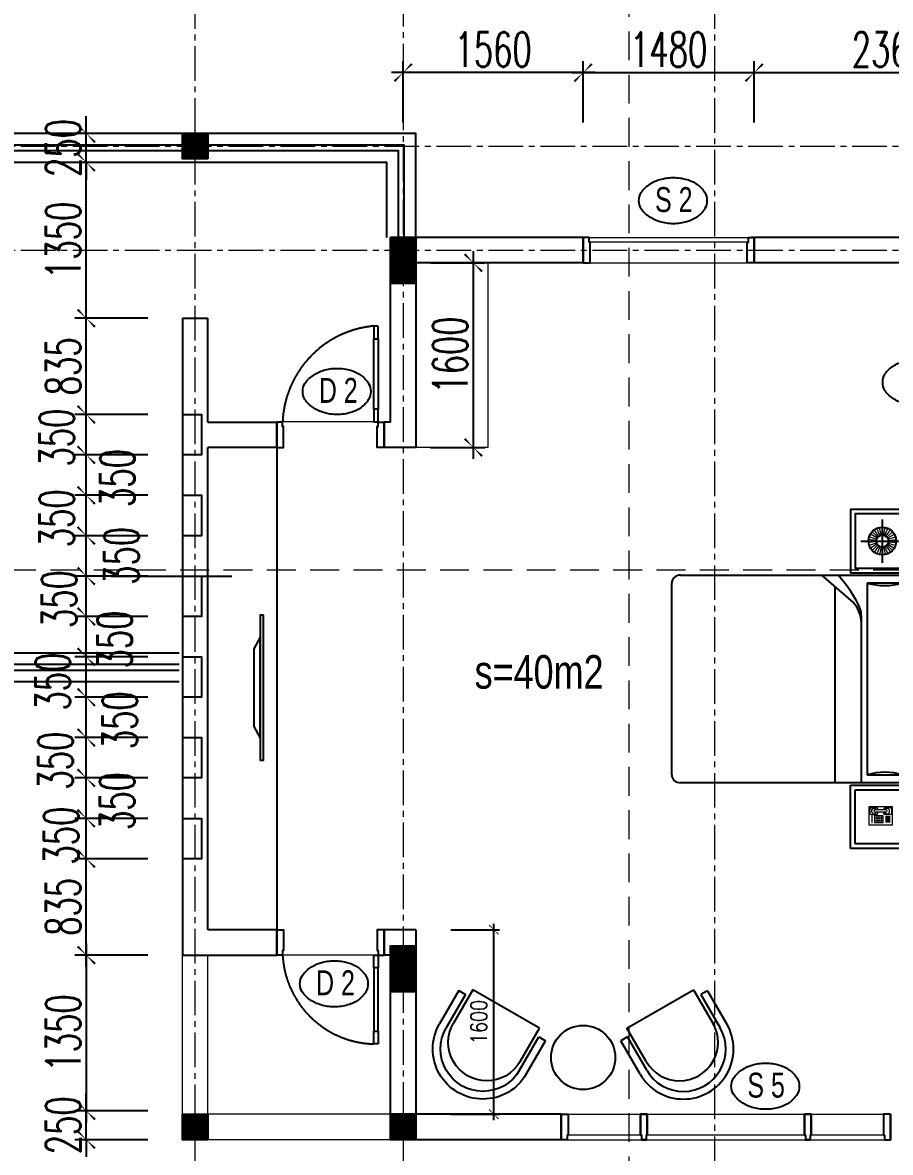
# Model space of a CAD drawing. Header units: millimetres. Extents: x -34806 to 662668, y 63228 to 99452.
# Drawn here: x 91650 to 99165, y 80372 to 90164 of the extents above; entities that cross this region are included whole.
import ezdxf
from ezdxf.enums import TextEntityAlignment as Align

# ---------------------------------------------------------------- set-up
doc = ezdxf.new("R2010")
doc.units = ezdxf.units.MM
doc.header["$LTSCALE"] = 200
doc.header["$MEASUREMENT"] = 0
doc.header["$PDMODE"] = 3
doc.header["$PDSIZE"] = 50
for name, pattern in [('CENTER2', [1.125, 0.75, -0.125, 0.125, -0.125]), ('CONTINOUS', [0]), ('CONTINU', [0]), ('DASHED2', [0.375, 0.25, -0.125])]:
    doc.linetypes.add(name, pattern=pattern)
doc.layers.get('0').update_dxf_attribs({"color": 95, "linetype": 'CONTINUOUS'})
doc.layers.get('DEFPOINTS').update_dxf_attribs({"linetype": 'CONTINUOUS'})
for name, color, linetype in [('COT', 2, 'CONTINUOUS'), ('Cua', 143, 'CONTINUOUS'), ('DIM', 1, 'CONTINUOUS'), ('NOITHAT', 32, 'CONTINUOUS'), ('TEXT', 7, 'CONTINUOUS'), ('TPTA-Text', 253, 'CONTINUOUS'), ('TPTA-Virtural', 253, 'CONTINUOUS'), ('TUONG', 2, 'CONTINUOUS')]:
    doc.layers.add(name, color=color, linetype=linetype)
doc.layers.add('thay', color=7, linetype='CONTINUOUS', lineweight=18)
doc.layers.add('tim', color=254, linetype='CENTER2', lineweight=9)
doc.styles.add('NHO', font='VNCC-RMS.SHX', dxfattribs={"width": 0.8})
doc.styles.add('RomanS', font='romans.shx', dxfattribs={"width": 0.8})
doc.styles.add('Scale', font='vnsimli.shx', dxfattribs={"width": 0.65, "bigfont": 'bigfont.shx'})
doc.styles.add('VNCC-SIM', font='VHAVAN.ttf', dxfattribs={"width": 0.85})
doc.dimstyles.new('D1', dxfattribs={"dimtxt": 140, "dimasz": 80, "dimexe": 50, "dimexo": 0, "dimgap": 60, "dimtad": 1, "dimdec": 0, "dimzin": 0, "dimdsep": 46, "dimtxsty": 'RomanS', "dimblk1": 'ARCHTICK', "dimblk2": 'ARCHTICK', "dimsah": 1, "dimcen": 100, "dimdle": 50, "dimclrt": 7, "dimadec": 0, "dimazin": 0, "dimtfac": 0.005, "dimtdec": 0, "dimtix": 1, "dimtofl": 0, "dimtmove": 2, "dimatfit": 3, "dimldrblk": 'ARCHTICK', "dimfxl": 1, "dimtvp": 0.8, "dimtolj": 1, "dimtzin": 0, "dimarcsym": 0})
doc.dimstyles.new('Scale', dxfattribs={"dimscale": 10, "dimtxt": 2, "dimasz": 0.8, "dimexe": 1, "dimexo": 0, "dimgap": 0.5, "dimtad": 1, "dimdec": 0, "dimzin": 0, "dimdsep": 46, "dimtxsty": 'Scale', "dimblk": 'ARCHTICK', "dimcen": 1, "dimdle": 1, "dimclrd": 8, "dimclre": 251, "dimclrt": 3, "dimadec": 0, "dimazin": 0, "dimtfac": 1, "dimtdec": 0, "dimtix": 1, "dimtmove": 2, "dimatfit": 3, "dimfxl": 1, "dimtolj": 1, "dimtzin": 0, "dimarcsym": 0})

# ---------------------------------------------------------------- blocks, each defined once
blk = doc.blocks.new('A$C116500EA')
at = {"layer": 'NOITHAT'}
for p, q in [((570, 2099.7), (2370, 2099.7)), ((570, 2049), (570, 2099.7)), ((2370, 2049), (2370, 2099.7)), ((2390, 2099.7), (2940, 2099.7)), ((2390, 1549.7), (2390, 2099.7)), ((2430, 2059.7), (2900, 2059.7)), ((2430, 1589.7), (2430, 2059.7)), ((2900, 2059.7), (2900, 1589.7)), ((2940, 2099.7), (2940, 1549.7)), ((275, 1637.2), (275, 2012.2)), ((570, 2049), (2370, 2049)), ((570, 76), (570, 1973)), ((2301.6, 1998.3), (638.4, 1998.3)), ((638.4, 1998.3), (638.4, 1693.7)), ((2301.6, 1693.7), (2301.6, 1998.3)), ((2370, 1973), (2370, 76)), ((462.5, 1824.7), (87.5, 1824.7)), ((638.4, 1693.7), (2301.6, 1693.7)), ((570, 1298.9), (807.9, 1571.5)), ((2370, 1643), (929.9, 1643)), ((2900, 1589.7), (2430, 1589.7)), ((2940, 1549.7), (2390, 1549.7)), ((2370, 1415.7), (671.9, 1415.7)), ((2301.6, 0), (638.4, 0))]:
    blk.add_line(p, q, dxfattribs=at)
at = {"layer": 'NOITHAT', "lineweight": 5}
for p, q in [((224.8, 1847), (165.4, 1873.5)), ((230.5, 1857), (177.9, 1895.2)), ((238.2, 1865.5), (194.7, 1913.8)), ((247.5, 1872.3), (215, 1928.6)), ((258, 1877), (237.9, 1938.8)), ((269.3, 1879.4), (262.5, 1944)), ((280.7, 1879.4), (287.5, 1944)), ((292, 1877), (312.1, 1938.8)), ((302.5, 1872.3), (335, 1928.6)), ((311.8, 1865.5), (355.3, 1913.8)), ((319.5, 1857), (372.1, 1895.2)), ((325.2, 1847), (384.6, 1873.5)), ((2575.3, 1910.5), (2736.5, 1910.5)), ((2575.3, 1709.1), (2575.3, 1910.5)), ((2585.9, 1895.7), (2585.9, 1846.8)), ((2595.1, 1904.9), (2634.6, 1904.9)), ((2643.8, 1895.7), (2643.8, 1846.8)), ((2654.9, 1886.2), (2714.3, 1886.2)), ((2654.9, 1878.1), (2714.3, 1878.1)), ((2654.9, 1870.1), (2714.3, 1870.1)), ((2654.9, 1862), (2714.3, 1862)), ((2736.5, 1910.5), (2736.5, 1709.1)), ((220, 1824.7), (155, 1824.7)), ((221.2, 1836.1), (157.6, 1849.6)), ((221.2, 1813.2), (157.6, 1799.7)), ((224.8, 1802.3), (165.4, 1775.9)), ((230.5, 1792.3), (177.9, 1754.1)), ((238.2, 1783.8), (194.7, 1735.5)), ((247.5, 1777), (215, 1720.7)), ((258, 1772.4), (237.9, 1710.5)), ((269.3, 1770), (262.5, 1705.3)), ((280.7, 1770), (287.5, 1705.3)), ((292, 1772.4), (312.1, 1710.5)), ((302.5, 1777), (335, 1720.7)), ((311.8, 1783.8), (355.3, 1735.5)), ((319.5, 1792.3), (372.1, 1754.1)), ((325.2, 1802.3), (384.6, 1775.9)), ((328.8, 1836.1), (392.4, 1849.6)), ((328.8, 1813.2), (392.4, 1799.7)), ((330, 1824.7), (395, 1824.7)), ((2585.9, 1726.2), (2585.9, 1775.1)), ((2595.1, 1837.7), (2605.1, 1837.7)), ((2595.1, 1784.2), (2605.1, 1784.2)), ((2605.1, 1855.5), (2605.1, 1760.6)), ((2625.6, 1855.5), (2625.6, 1760.6)), ((2634.6, 1837.7), (2625.6, 1837.7)), ((2634.6, 1784.2), (2625.6, 1784.2)), ((2643.8, 1726.2), (2643.8, 1775.1)), ((2654.9, 1854), (2714.3, 1854)), ((2655.6, 1831.7), (2655.6, 1757.5)), ((2713.9, 1831.7), (2655.6, 1831.7)), ((2655.6, 1813.1), (2713.9, 1813.1)), ((2655.6, 1794.6), (2713.9, 1794.6)), ((2655.6, 1776.1), (2713.9, 1776.1)), ((2674.1, 1757.5), (2674.1, 1831.7)), ((2695.3, 1757.5), (2695.3, 1831.7)), ((2713.9, 1757.5), (2713.9, 1831.7)), ((2736.5, 1709.1), (2575.3, 1709.1)), ((2595.1, 1717), (2634.6, 1717)), ((2655.6, 1757.5), (2713.9, 1757.5)), ((2672.5, 1737.6), (2655.6, 1737.6)), ((2655.6, 1737.6), (2655.6, 1732.4)), ((2655.6, 1732.4), (2672.5, 1732.4)), ((2672.5, 1732.4), (2672.5, 1737.6)), ((2693.2, 1737.6), (2676.3, 1737.6)), ((2676.3, 1737.6), (2676.3, 1732.4)), ((2676.3, 1732.4), (2693.2, 1732.4)), ((2693.2, 1732.4), (2693.2, 1737.6)), ((2713.9, 1737.6), (2696.9, 1737.6)), ((2696.9, 1737.6), (2696.9, 1732.4)), ((2696.9, 1732.4), (2713.9, 1732.4)), ((2713.9, 1732.4), (2713.9, 1737.6))]:
    blk.add_line(p, q, dxfattribs=at)
at = {"layer": 'NOITHAT'}
for points in [[(0, 2099.7), (0, 1549.7), (550, 1549.7), (550, 2099.7)], [(40, 2059.7), (40, 1589.7), (510, 1589.7), (510, 2059.7)]]:
    blk.add_lwpolyline(points, close=True, dxfattribs=at)
blk.add_circle((275, 1824.7), 120, dxfattribs=at)
at = {"layer": 'NOITHAT', "lineweight": 5}
for radius in [55, 50]:
    blk.add_circle((275, 1824.7), radius, dxfattribs=at)
for centre, radius, start, end in [((2595.1, 1895.7), 9.15, 90, 180), ((2615.4, 1864.3), 22.9, 296.56892, 243.43108), ((2615.4, 1855.5), 10.2, 0, 180), ((2634.6, 1895.7), 9.15, 0, 90), ((2595.1, 1846.8), 9.15, 180, 270), ((2595.1, 1775.1), 9.15, 90, 180), ((2615.4, 1753.3), 22.9, 116.56892, 63.43108), ((2634.6, 1846.8), 9.15, 270, 0), ((2634.6, 1775.1), 9.15, 0, 90), ((2595.1, 1726.2), 9.15, 180, 270), ((2615.4, 1760.6), 10.2, 180, 0), ((2634.6, 1726.2), 9.15, 270, 0)]:
    blk.add_arc(centre, radius, start, end, dxfattribs=at)
at = {"layer": 'NOITHAT'}
for centre, major_axis, start_param, end_param in [((638.4, 1973), (0, 76), 0, 1.570796), ((237.6, 1846), (0, 470.7), 4.382801, 5.041977), ((2702.4, 1846), (0, 470.7), 1.241209, 1.900384), ((2301.6, 1973), (0, 76), -1.570796, 0), ((1240.1, 547.2), (0, 1164), 0.364577, 0.693974), ((984.1, 1339), (0, 304), 0, 0.699981), ((929.9, 1339), (0, 304), 0, 0.233748), ((638.4, 76), (0, 76), 1.570796, 3.141593), ((2301.6, 76), (0, 76), 3.141593, 4.712389)]:
    blk.add_ellipse(centre, major_axis=major_axis, ratio=0.9, start_param=start_param, end_param=end_param, dxfattribs=at)
blk = doc.blocks.new('A$C3DE73FAE')
at = {"layer": 'NOITHAT'}
for p, q in [((224.8, 940.2), (57.9, 651.2)), ((282.6, 906.8), (115.7, 617.8)), ((344.9, 948), (178, 658.9)), ((224.8, 940.2), (282.6, 906.8)), ((923, 614.2), (344.9, 948)), ((1680.4, 613.8), (2258.5, 947.6)), ((2258.5, 947.6), (2425.4, 658.6)), ((2378.6, 939.8), (2320.8, 906.5)), ((2320.8, 906.5), (2487.6, 617.4)), ((2378.6, 939.8), (2545.5, 650.8)), ((756.1, 325.2), (923, 614.2)), ((1847.3, 324.8), (1680.4, 613.8)), ((751.6, 250.7), (918.5, 539.7)), ((809.4, 217.3), (976.3, 506.3)), ((918.5, 539.7), (976.3, 506.3)), ((1684.9, 539.3), (1627.1, 506)), ((1794, 216.9), (1627.1, 506)), ((1851.8, 250.3), (1684.9, 539.3))]:
    blk.add_line(p, q, dxfattribs=at)
blk.add_circle((1301.7, 360.3), 278.1, dxfattribs=at)
for centre, radius in [((2169.7, 433.9), 433.9), ((2136.3, 491.7), 333.7), ((2169.7, 433.9), 367.1)]:
    blk.add_arc(centre, radius, 210, 30, dxfattribs=at)
at = {"layer": 'NOITHAT', "extrusion": (0, 0, -1)}
for centre, major_axis in [((433.7, 434.2), (306.8, 306.8)), ((433.7, 434.2), (259.6, 259.6)), ((467, 492), (236, 236))]:
    blk.add_ellipse(centre, major_axis=major_axis, ratio=1, start_param=1.308997, end_param=4.45059, dxfattribs=at)
blk = doc.blocks.new('_ArchTick')
at = {"layer": 'DIM', "color": 150}
blk.add_lwpolyline([(0.5, 0.5, 0.133, 0, 0), (0, 0, 0, 0.133, 0), (-0.5, -0.5, 0.133, 0.133, 0)], format="xyseb", dxfattribs=at)
blk = doc.blocks.new('*D1224')
at = {"layer": 'DEFPOINTS', "color": 0}
for p in [(94945, 89730.4), (94945, 89297.6), (96504.8, 89297.6)]:
    blk.add_point(p, dxfattribs=at)
at = {"layer": 'TPTA-Text', "color": 251, "lineweight": -2}
for p, q in [((94945, 89297.6), (94945, 89830.4)), ((96504.8, 89297.6), (96504.8, 89830.4))]:
    blk.add_line(p, q, dxfattribs=at)
at = {"layer": 'TPTA-Text', "color": 8, "lineweight": -2}
blk.add_line((96604.8, 89730.4), (94845, 89730.4), dxfattribs=at)
at = {"layer": 'TPTA-Text', "color": 8, "lineweight": -2, "xscale": 150, "yscale": 150, "zscale": 150, "rotation": 180}
blk.add_blockref('_ArchTick', (94945, 89730.4), dxfattribs=at)
at = {"layer": 'TPTA-Text', "color": 8, "lineweight": -2, "xscale": 150, "yscale": 150, "zscale": 150}
blk.add_blockref('_ArchTick', (96504.8, 89730.4), dxfattribs=at)
at = {"layer": 'TPTA-Text', "color": 3, "insert": (95724.9, 89930.4), "char_height": 300, "attachment_point": 5, "style": 'Scale'}
blk.add_mtext('\\A1;1560', dxfattribs=at)
blk = doc.blocks.new('*D1225')
at = {"layer": 'DEFPOINTS', "color": 0}
for p in [(100345, 89730.4), (97985.2, 89297.6), (100345, 89297.6)]:
    blk.add_point(p, dxfattribs=at)
at = {"layer": 'TPTA-Text', "color": 251, "lineweight": -2}
for p, q in [((97985.2, 89297.6), (97985.2, 89830.4)), ((100345, 89297.6), (100345, 89830.4))]:
    blk.add_line(p, q, dxfattribs=at)
at = {"layer": 'TPTA-Text', "color": 8, "lineweight": -2}
blk.add_line((97885.2, 89730.4), (100445, 89730.4), dxfattribs=at)
at = {"layer": 'TPTA-Text', "color": 8, "lineweight": -2, "xscale": 150, "yscale": 150, "zscale": 150, "rotation": 180}
blk.add_blockref('_ArchTick', (97985.2, 89730.4), dxfattribs=at)
at = {"layer": 'TPTA-Text', "color": 8, "lineweight": -2, "xscale": 150, "yscale": 150, "zscale": 150}
blk.add_blockref('_ArchTick', (100345, 89730.4), dxfattribs=at)
at = {"layer": 'TPTA-Text', "color": 3, "insert": (99165.1, 89930.4), "char_height": 300, "attachment_point": 5, "style": 'Scale'}
blk.add_mtext('\\A1;2360', dxfattribs=at)
blk = doc.blocks.new('*D774')
at = {"layer": 'DEFPOINTS', "color": 0}
for p in [(92200.9, 80732), (92732.8, 80732), (92732.8, 80482)]:
    blk.add_point(p, dxfattribs=at)
at = {"layer": 'TPTA-Text', "color": 8, "lineweight": -2}
for p, q in [((92200.9, 80732), (92200.9, 80882)), ((92200.9, 80482), (92200.9, 80732)), ((92200.9, 80482), (92200.9, 80332))]:
    blk.add_line(p, q, dxfattribs=at)
at = {"layer": 'TPTA-Text', "color": 251, "lineweight": -2}
for p, q in [((92732.8, 80732), (92100.9, 80732)), ((92732.8, 80482), (92100.9, 80482))]:
    blk.add_line(p, q, dxfattribs=at)
at = {"layer": 'TPTA-Text', "color": 8, "lineweight": -2, "xscale": 150, "yscale": 150, "zscale": 150}
for p, rotation in [((92200.9, 80732), 270), ((92200.9, 80482), 90)]:
    blk.add_blockref('_ArchTick', p, dxfattribs=dict(at, rotation=rotation))
at = {"layer": 'TPTA-Text', "color": 3, "insert": (92000.9, 80607), "char_height": 300, "attachment_point": 5, "rotation": 90, "style": 'Scale'}
blk.add_mtext('\\A1;250', dxfattribs=at)
blk = doc.blocks.new('*D775')
at = {"layer": 'DEFPOINTS', "color": 0}
for p in [(92200.9, 82917), (92732.8, 82917), (92732.8, 82082)]:
    blk.add_point(p, dxfattribs=at)
at = {"layer": 'TPTA-Text', "color": 8, "lineweight": -2}
blk.add_line((92200.9, 81982), (92200.9, 83017), dxfattribs=at)
at = {"layer": 'TPTA-Text', "color": 251, "lineweight": -2}
for p, q in [((92732.8, 82917), (92100.9, 82917)), ((92732.8, 82082), (92100.9, 82082))]:
    blk.add_line(p, q, dxfattribs=at)
at = {"layer": 'TPTA-Text', "color": 8, "lineweight": -2, "xscale": 150, "yscale": 150, "zscale": 150}
for p, rotation in [((92200.9, 82917), 90), ((92200.9, 82082), 270)]:
    blk.add_blockref('_ArchTick', p, dxfattribs=dict(at, rotation=rotation))
at = {"layer": 'TPTA-Text', "color": 3, "insert": (92000.9, 82499.5), "char_height": 300, "attachment_point": 5, "rotation": 90, "style": 'Scale'}
blk.add_mtext('\\A1;835', dxfattribs=at)
blk = doc.blocks.new('*D776')
at = {"layer": 'DEFPOINTS', "color": 0}
for p in [(92200.9, 83267), (92732.8, 83267), (92732.8, 82917)]:
    blk.add_point(p, dxfattribs=at)
at = {"layer": 'TPTA-Text', "color": 8, "lineweight": -2}
blk.add_line((92200.9, 82817), (92200.9, 83367), dxfattribs=at)
at = {"layer": 'TPTA-Text', "color": 251, "lineweight": -2}
for p, q in [((92732.8, 83267), (92100.9, 83267)), ((92732.8, 82917), (92100.9, 82917))]:
    blk.add_line(p, q, dxfattribs=at)
at = {"layer": 'TPTA-Text', "color": 8, "lineweight": -2, "xscale": 150, "yscale": 150, "zscale": 150}
for p, rotation in [((92200.9, 83267), 90), ((92200.9, 82917), 270)]:
    blk.add_blockref('_ArchTick', p, dxfattribs=dict(at, rotation=rotation))
at = {"layer": 'TPTA-Text', "color": 3, "insert": (91983.8, 83117), "char_height": 300, "attachment_point": 5, "rotation": 90, "style": 'Scale'}
blk.add_mtext('\\A1;350', dxfattribs=at)
blk = doc.blocks.new('*D777')
at = {"layer": 'DEFPOINTS', "color": 0}
for p in [(92200.9, 83617), (92732.8, 83617), (92732.8, 83267)]:
    blk.add_point(p, dxfattribs=at)
at = {"layer": 'TPTA-Text', "color": 8, "lineweight": -2}
blk.add_line((92200.9, 83167), (92200.9, 83717), dxfattribs=at)
at = {"layer": 'TPTA-Text', "color": 251, "lineweight": -2}
for p, q in [((92732.8, 83617), (92100.9, 83617)), ((92732.8, 83267), (92100.9, 83267))]:
    blk.add_line(p, q, dxfattribs=at)
at = {"layer": 'TPTA-Text', "color": 8, "lineweight": -2, "xscale": 150, "yscale": 150, "zscale": 150}
for p, rotation in [((92200.9, 83617), 90), ((92200.9, 83267), 270)]:
    blk.add_blockref('_ArchTick', p, dxfattribs=dict(at, rotation=rotation))
at = {"layer": 'TPTA-Text', "color": 3, "insert": (92469.5, 83417), "char_height": 300, "attachment_point": 5, "rotation": 90, "style": 'Scale'}
blk.add_mtext('\\A1;350', dxfattribs=at)
blk = doc.blocks.new('*D778')
at = {"layer": 'DEFPOINTS', "color": 0}
for p in [(92200.9, 83967), (92732.8, 83967), (92732.8, 83617)]:
    blk.add_point(p, dxfattribs=at)
at = {"layer": 'TPTA-Text', "color": 8, "lineweight": -2}
blk.add_line((92200.9, 83517), (92200.9, 84067), dxfattribs=at)
at = {"layer": 'TPTA-Text', "color": 251, "lineweight": -2}
for p, q in [((92732.8, 83967), (92100.9, 83967)), ((92732.8, 83617), (92100.9, 83617))]:
    blk.add_line(p, q, dxfattribs=at)
at = {"layer": 'TPTA-Text', "color": 8, "lineweight": -2, "xscale": 150, "yscale": 150, "zscale": 150}
for p, rotation in [((92200.9, 83967), 90), ((92200.9, 83617), 270)]:
    blk.add_blockref('_ArchTick', p, dxfattribs=dict(at, rotation=rotation))
at = {"layer": 'TPTA-Text', "color": 3, "insert": (91935.2, 83767), "char_height": 300, "attachment_point": 5, "rotation": 90, "style": 'Scale'}
blk.add_mtext('\\A1;350', dxfattribs=at)
blk = doc.blocks.new('*D779')
at = {"layer": 'DEFPOINTS', "color": 0}
for p in [(92200.9, 84317), (92732.8, 84317), (92732.8, 83967)]:
    blk.add_point(p, dxfattribs=at)
at = {"layer": 'TPTA-Text', "color": 8, "lineweight": -2}
blk.add_line((92200.9, 83867), (92200.9, 84417), dxfattribs=at)
at = {"layer": 'TPTA-Text', "color": 251, "lineweight": -2}
for p, q in [((92732.8, 84317), (92100.9, 84317)), ((92732.8, 83967), (92100.9, 83967))]:
    blk.add_line(p, q, dxfattribs=at)
at = {"layer": 'TPTA-Text', "color": 8, "lineweight": -2, "xscale": 150, "yscale": 150, "zscale": 150}
for p, rotation in [((92200.9, 84317), 90), ((92200.9, 83967), 270)]:
    blk.add_blockref('_ArchTick', p, dxfattribs=dict(at, rotation=rotation))
at = {"layer": 'TPTA-Text', "color": 3, "insert": (92490.5, 84117), "char_height": 300, "attachment_point": 5, "rotation": 90, "style": 'Scale'}
blk.add_mtext('\\A1;350', dxfattribs=at)
blk = doc.blocks.new('*D780')
at = {"layer": 'DEFPOINTS', "color": 0}
for p in [(92200.9, 84667), (92732.8, 84667), (92732.8, 84317)]:
    blk.add_point(p, dxfattribs=at)
at = {"layer": 'TPTA-Text', "color": 8, "lineweight": -2}
blk.add_line((92200.9, 84217), (92200.9, 84767), dxfattribs=at)
at = {"layer": 'TPTA-Text', "color": 251, "lineweight": -2}
for p, q in [((92732.8, 84667), (92100.9, 84667)), ((92732.8, 84317), (92100.9, 84317))]:
    blk.add_line(p, q, dxfattribs=at)
at = {"layer": 'TPTA-Text', "color": 8, "lineweight": -2, "xscale": 150, "yscale": 150, "zscale": 150}
for p, rotation in [((92200.9, 84667), 90), ((92200.9, 84317), 270)]:
    blk.add_blockref('_ArchTick', p, dxfattribs=dict(at, rotation=rotation))
at = {"layer": 'TPTA-Text', "color": 3, "insert": (91910.9, 84452), "char_height": 300, "attachment_point": 5, "rotation": 90, "style": 'Scale'}
blk.add_mtext('\\A1;350', dxfattribs=at)
blk = doc.blocks.new('*D781')
at = {"layer": 'DEFPOINTS', "color": 0}
for p in [(92200.9, 85017), (92732.8, 85017), (92732.8, 84667)]:
    blk.add_point(p, dxfattribs=at)
at = {"layer": 'TPTA-Text', "color": 8, "lineweight": -2}
blk.add_line((92200.9, 84567), (92200.9, 85117), dxfattribs=at)
at = {"layer": 'TPTA-Text', "color": 251, "lineweight": -2}
for p, q in [((92732.8, 85017), (92100.9, 85017)), ((92732.8, 84667), (92100.9, 84667))]:
    blk.add_line(p, q, dxfattribs=at)
at = {"layer": 'TPTA-Text', "color": 8, "lineweight": -2, "xscale": 150, "yscale": 150, "zscale": 150}
for p, rotation in [((92200.9, 85017), 90), ((92200.9, 84667), 270)]:
    blk.add_blockref('_ArchTick', p, dxfattribs=dict(at, rotation=rotation))
at = {"layer": 'TPTA-Text', "color": 3, "insert": (92446.9, 84817), "char_height": 300, "attachment_point": 5, "rotation": 90, "style": 'Scale'}
blk.add_mtext('\\A1;350', dxfattribs=at)
blk = doc.blocks.new('*D782')
at = {"layer": 'DEFPOINTS', "color": 0}
for p in [(92200.9, 85367), (92732.8, 85367), (92732.8, 85017)]:
    blk.add_point(p, dxfattribs=at)
at = {"layer": 'TPTA-Text', "color": 8, "lineweight": -2}
blk.add_line((92200.9, 84917), (92200.9, 85467), dxfattribs=at)
at = {"layer": 'TPTA-Text', "color": 251, "lineweight": -2}
for p, q in [((92732.8, 85367), (92100.9, 85367)), ((92732.8, 85017), (92100.9, 85017))]:
    blk.add_line(p, q, dxfattribs=at)
at = {"layer": 'TPTA-Text', "color": 8, "lineweight": -2, "xscale": 150, "yscale": 150, "zscale": 150}
for p, rotation in [((92200.9, 85367), 90), ((92200.9, 85017), 270)]:
    blk.add_blockref('_ArchTick', p, dxfattribs=dict(at, rotation=rotation))
at = {"layer": 'TPTA-Text', "color": 3, "insert": (91965.4, 85167), "char_height": 300, "attachment_point": 5, "rotation": 90, "style": 'Scale'}
blk.add_mtext('\\A1;350', dxfattribs=at)
blk = doc.blocks.new('*D783')
at = {"layer": 'DEFPOINTS', "color": 0}
for p in [(92200.9, 85717), (92732.8, 85717), (92732.8, 85367)]:
    blk.add_point(p, dxfattribs=at)
at = {"layer": 'TPTA-Text', "color": 8, "lineweight": -2}
blk.add_line((92200.9, 85267), (92200.9, 85817), dxfattribs=at)
at = {"layer": 'TPTA-Text', "color": 251, "lineweight": -2}
for p, q in [((92732.8, 85717), (92100.9, 85717)), ((92732.8, 85367), (92100.9, 85367))]:
    blk.add_line(p, q, dxfattribs=at)
at = {"layer": 'TPTA-Text', "color": 8, "lineweight": -2, "xscale": 150, "yscale": 150, "zscale": 150}
for p, rotation in [((92200.9, 85717), 90), ((92200.9, 85367), 270)]:
    blk.add_blockref('_ArchTick', p, dxfattribs=dict(at, rotation=rotation))
at = {"layer": 'TPTA-Text', "color": 3, "insert": (92506.8, 85542), "char_height": 300, "attachment_point": 5, "rotation": 90, "style": 'Scale'}
blk.add_mtext('\\A1;350', dxfattribs=at)
blk = doc.blocks.new('*D784')
at = {"layer": 'DEFPOINTS', "color": 0}
for p in [(92200.9, 86067), (92732.8, 86067), (92732.8, 85717)]:
    blk.add_point(p, dxfattribs=at)
at = {"layer": 'TPTA-Text', "color": 8, "lineweight": -2}
blk.add_line((92200.9, 85617), (92200.9, 86167), dxfattribs=at)
at = {"layer": 'TPTA-Text', "color": 251, "lineweight": -2}
for p, q in [((92732.8, 86067), (92100.9, 86067)), ((92732.8, 85717), (92100.9, 85717))]:
    blk.add_line(p, q, dxfattribs=at)
at = {"layer": 'TPTA-Text', "color": 8, "lineweight": -2, "xscale": 150, "yscale": 150, "zscale": 150}
for p, rotation in [((92200.9, 86067), 90), ((92200.9, 85717), 270)]:
    blk.add_blockref('_ArchTick', p, dxfattribs=dict(at, rotation=rotation))
at = {"layer": 'TPTA-Text', "color": 3, "insert": (91945.1, 85867), "char_height": 300, "attachment_point": 5, "rotation": 90, "style": 'Scale'}
blk.add_mtext('\\A1;350', dxfattribs=at)
blk = doc.blocks.new('*D785')
at = {"layer": 'DEFPOINTS', "color": 0}
for p in [(92200.9, 86417), (92732.8, 86417), (92732.8, 86067)]:
    blk.add_point(p, dxfattribs=at)
at = {"layer": 'TPTA-Text', "color": 8, "lineweight": -2}
blk.add_line((92200.9, 85967), (92200.9, 86517), dxfattribs=at)
at = {"layer": 'TPTA-Text', "color": 251, "lineweight": -2}
for p, q in [((92732.8, 86417), (92100.9, 86417)), ((92732.8, 86067), (92100.9, 86067))]:
    blk.add_line(p, q, dxfattribs=at)
at = {"layer": 'TPTA-Text', "color": 8, "lineweight": -2, "xscale": 150, "yscale": 150, "zscale": 150}
for p, rotation in [((92200.9, 86417), 90), ((92200.9, 86067), 270)]:
    blk.add_blockref('_ArchTick', p, dxfattribs=dict(at, rotation=rotation))
at = {"layer": 'TPTA-Text', "color": 3, "insert": (92470.1, 86217), "char_height": 300, "attachment_point": 5, "rotation": 90, "style": 'Scale'}
blk.add_mtext('\\A1;350', dxfattribs=at)
blk = doc.blocks.new('*D786')
at = {"layer": 'DEFPOINTS', "color": 0}
for p in [(92200.9, 86767), (92732.8, 86767), (92732.8, 86417)]:
    blk.add_point(p, dxfattribs=at)
at = {"layer": 'TPTA-Text', "color": 8, "lineweight": -2}
blk.add_line((92200.9, 86317), (92200.9, 86867), dxfattribs=at)
at = {"layer": 'TPTA-Text', "color": 251, "lineweight": -2}
for p, q in [((92732.8, 86767), (92100.9, 86767)), ((92732.8, 86417), (92100.9, 86417))]:
    blk.add_line(p, q, dxfattribs=at)
at = {"layer": 'TPTA-Text', "color": 8, "lineweight": -2, "xscale": 150, "yscale": 150, "zscale": 150}
for p, rotation in [((92200.9, 86767), 90), ((92200.9, 86417), 270)]:
    blk.add_blockref('_ArchTick', p, dxfattribs=dict(at, rotation=rotation))
at = {"layer": 'TPTA-Text', "color": 3, "insert": (91945.5, 86567), "char_height": 300, "attachment_point": 5, "rotation": 90, "style": 'Scale'}
blk.add_mtext('\\A1;350', dxfattribs=at)
blk = doc.blocks.new('*D787')
at = {"layer": 'DEFPOINTS', "color": 0}
for p in [(92200.9, 87602), (92732.8, 87602), (92732.8, 86767)]:
    blk.add_point(p, dxfattribs=at)
at = {"layer": 'TPTA-Text', "color": 8, "lineweight": -2}
blk.add_line((92200.9, 86667), (92200.9, 87702), dxfattribs=at)
at = {"layer": 'TPTA-Text', "color": 251, "lineweight": -2}
for p, q in [((92732.8, 87602), (92100.9, 87602)), ((92732.8, 86767), (92100.9, 86767))]:
    blk.add_line(p, q, dxfattribs=at)
at = {"layer": 'TPTA-Text', "color": 8, "lineweight": -2, "xscale": 150, "yscale": 150, "zscale": 150}
for p, rotation in [((92200.9, 87602), 90), ((92200.9, 86767), 270)]:
    blk.add_blockref('_ArchTick', p, dxfattribs=dict(at, rotation=rotation))
at = {"layer": 'TPTA-Text', "color": 3, "insert": (92000.9, 87184.5), "char_height": 300, "attachment_point": 5, "rotation": 90, "style": 'Scale'}
blk.add_mtext('\\A1;835', dxfattribs=at)
blk = doc.blocks.new('*D788')
at = {"layer": 'DEFPOINTS', "color": 0}
for p in [(92200.9, 88952), (92732.8, 88952), (92732.8, 87602)]:
    blk.add_point(p, dxfattribs=at)
at = {"layer": 'TPTA-Text', "color": 8, "lineweight": -2}
blk.add_line((92200.9, 87502), (92200.9, 89052), dxfattribs=at)
at = {"layer": 'TPTA-Text', "color": 251, "lineweight": -2}
for p, q in [((92732.8, 88952), (92100.9, 88952)), ((92732.8, 87602), (92100.9, 87602))]:
    blk.add_line(p, q, dxfattribs=at)
at = {"layer": 'TPTA-Text', "color": 8, "lineweight": -2, "xscale": 150, "yscale": 150, "zscale": 150}
for p, rotation in [((92200.9, 88952), 90), ((92200.9, 87602), 270)]:
    blk.add_blockref('_ArchTick', p, dxfattribs=dict(at, rotation=rotation))
at = {"layer": 'TPTA-Text', "color": 3, "insert": (92000.9, 88277), "char_height": 300, "attachment_point": 5, "rotation": 90, "style": 'Scale'}
blk.add_mtext('\\A1;1350', dxfattribs=at)
blk = doc.blocks.new('*D789')
at = {"layer": 'DEFPOINTS', "color": 0}
for p in [(92200.9, 89202), (92732.8, 89202), (92732.8, 88952)]:
    blk.add_point(p, dxfattribs=at)
at = {"layer": 'TPTA-Text', "color": 8, "lineweight": -2}
for p, q in [((92200.9, 89202), (92200.9, 89352)), ((92200.9, 88952), (92200.9, 89202)), ((92200.9, 88952), (92200.9, 88802))]:
    blk.add_line(p, q, dxfattribs=at)
at = {"layer": 'TPTA-Text', "color": 251, "lineweight": -2}
for p, q in [((92732.8, 89202), (92100.9, 89202)), ((92732.8, 88952), (92100.9, 88952))]:
    blk.add_line(p, q, dxfattribs=at)
at = {"layer": 'TPTA-Text', "color": 8, "lineweight": -2, "xscale": 150, "yscale": 150, "zscale": 150}
for p, rotation in [((92200.9, 89202), 270), ((92200.9, 88952), 90)]:
    blk.add_blockref('_ArchTick', p, dxfattribs=dict(at, rotation=rotation))
at = {"layer": 'TPTA-Text', "color": 3, "insert": (92000.9, 89077), "char_height": 300, "attachment_point": 5, "rotation": 90, "style": 'Scale'}
blk.add_mtext('\\A1;250', dxfattribs=at)
blk = doc.blocks.new('*D790')
at = {"layer": 'DEFPOINTS', "color": 0}
for p in [(92732.8, 82082), (92201.5, 80732), (92732.8, 80732)]:
    blk.add_point(p, dxfattribs=at)
at = {"layer": 'TPTA-Text', "color": 8, "lineweight": -2}
blk.add_line((92201.5, 82182), (92201.5, 80632), dxfattribs=at)
at = {"layer": 'TPTA-Text', "color": 251, "lineweight": -2}
for p, q in [((92732.8, 82082), (92101.5, 82082)), ((92732.8, 80732), (92101.5, 80732))]:
    blk.add_line(p, q, dxfattribs=at)
at = {"layer": 'TPTA-Text', "color": 8, "lineweight": -2, "xscale": 150, "yscale": 150, "zscale": 150}
for p, rotation in [((92201.5, 82082), 90), ((92201.5, 80732), 270)]:
    blk.add_blockref('_ArchTick', p, dxfattribs=dict(at, rotation=rotation))
at = {"layer": 'TPTA-Text', "color": 3, "insert": (92001.5, 81407), "char_height": 300, "attachment_point": 5, "rotation": 90, "style": 'Scale'}
blk.add_mtext('\\A1;1350', dxfattribs=at)
blk = doc.blocks.new('*D791')
at = {"layer": 'DEFPOINTS', "color": 0}
for p in [(95181, 88082), (95181, 86482), (95553.1, 86482)]:
    blk.add_point(p, dxfattribs=at)
at = {"layer": 'TPTA-Text', "color": 8, "lineweight": -2}
blk.add_line((95553.1, 88182), (95553.1, 86382), dxfattribs=at)
at = {"layer": 'TPTA-Text', "color": 251, "lineweight": -2}
for p, q in [((95181, 88082), (95653.1, 88082)), ((95181, 86482), (95653.1, 86482))]:
    blk.add_line(p, q, dxfattribs=at)
at = {"layer": 'TPTA-Text', "color": 8, "lineweight": -2, "xscale": 150, "yscale": 150, "zscale": 150}
for p, rotation in [((95553.1, 88082), 90), ((95553.1, 86482), 270)]:
    blk.add_blockref('_ArchTick', p, dxfattribs=dict(at, rotation=rotation))
at = {"layer": 'TPTA-Text', "color": 3, "insert": (95353.1, 87282), "char_height": 300, "attachment_point": 5, "rotation": 90, "style": 'Scale'}
blk.add_mtext('\\A1;1600', dxfattribs=at)
blk = doc.blocks.new('*D792')
at = {"color": 0, "lineweight": -2}
for p, q in [((95730.5, 80652), (95730.5, 82352)), ((95358.4, 82302), (95780.5, 82302)), ((95358.4, 80702), (95780.5, 80702))]:
    blk.add_line(p, q, dxfattribs=at)
at = {"layer": 'DEFPOINTS', "color": 0}
for p in [(95358.4, 82302), (95730.5, 82302), (95358.4, 80702)]:
    blk.add_point(p, dxfattribs=at)
at = {"color": 0, "lineweight": -2, "xscale": 80, "yscale": 80, "zscale": 80}
for p, rotation in [((95730.5, 82302), 90), ((95730.5, 80702), 270)]:
    blk.add_blockref('_ArchTick', p, dxfattribs=dict(at, rotation=rotation))
at = {"color": 7, "insert": (95600.5, 81502), "char_height": 140, "attachment_point": 5, "rotation": 90, "style": 'RomanS'}
blk.add_mtext('\\A1;1600', dxfattribs=at)
blk = doc.blocks.new('*D808')
at = {"layer": 'DEFPOINTS', "color": 0}
for p in [(97985.2, 89730.4), (96504.8, 89297.6), (97985.2, 89297.6)]:
    blk.add_point(p, dxfattribs=at)
at = {"layer": 'TPTA-Text', "color": 251, "lineweight": -2}
for p, q in [((96504.8, 89297.6), (96504.8, 89830.4)), ((97985.2, 89297.6), (97985.2, 89830.4))]:
    blk.add_line(p, q, dxfattribs=at)
at = {"layer": 'TPTA-Text', "color": 8, "lineweight": -2}
blk.add_line((96404.8, 89730.4), (98085.2, 89730.4), dxfattribs=at)
at = {"layer": 'TPTA-Text', "color": 8, "lineweight": -2, "xscale": 150, "yscale": 150, "zscale": 150, "rotation": 180}
blk.add_blockref('_ArchTick', (96504.8, 89730.4), dxfattribs=at)
at = {"layer": 'TPTA-Text', "color": 8, "lineweight": -2, "xscale": 150, "yscale": 150, "zscale": 150}
blk.add_blockref('_ArchTick', (97985.2, 89730.4), dxfattribs=at)
at = {"layer": 'TPTA-Text', "color": 3, "insert": (97245, 89930.4), "char_height": 300, "attachment_point": 5, "style": 'Scale'}
blk.add_mtext('\\A1;1480', dxfattribs=at)

msp = doc.modelspace()

# ---------------------------------------------------------------- linework, layer by layer
for p, q in [((93035, 86767), (93035, 82917)), ((92416.5, 85367), (93461.6, 85367))]:
    msp.add_line(p, q)
at = {"layer": 'COT', "const_width": 220}
for points in [[(93145, 88982), (93145, 89202)], [(94945, 87902), (94945, 88302)], [(94945, 81762), (94945, 82162)], [(93145, 80482), (93145, 80702)], [(94945, 80482), (94945, 80702)]]:
    msp.add_lwpolyline(points, dxfattribs=at)
at = {"layer": 'Cua', "color": 8, "linetype": 'DASHED2', "ltscale": 400}
for p, q in [((94690, 86813.3), (94690, 87423.5)), ((94730, 87423.5), (94730, 86813.3)), ((94690, 81970.8), (94690, 81422)), ((94730, 81422), (94730, 81970.8))]:
    msp.add_line(p, q, dxfattribs=at)
at = {"layer": 'Cua', "color": 6, "linetype": 'CONTINOUS', "ltscale": 0.5}
for p, q in [((93850, 86702), (93850, 86482)), ((93850, 86702), (93850, 86482)), ((93850, 86482), (93850, 86702)), ((93850, 86482), (93850, 86702)), ((93850, 86702), (93850, 86482)), ((93850, 86482), (93850, 86702)), ((94780, 86482), (94780, 86702)), ((93850, 82082), (93850, 82302)), ((93850, 82082), (93850, 82302)), ((93850, 82302), (93850, 82082)), ((93850, 82302), (93850, 82082)), ((93850, 82082), (93850, 82302)), ((93850, 82302), (93850, 82082)), ((94780, 82302), (94780, 82082))]:
    msp.add_line(p, q, dxfattribs=at)
for points in [[(96504.9, 88082), (96564.9, 88082), (96564.9, 88262), (96554.9, 88262), (96554.9, 88302), (96504.9, 88302)], [(97985.1, 88082), (97925.1, 88082), (97925.1, 88262), (97935.1, 88262), (97935.1, 88302), (97985.1, 88302)], [(93850, 86482), (93910, 86482), (93910, 86662), (93900, 86662), (93900, 86702), (93850, 86702)], [(94780, 86482), (94720, 86482), (94720, 86662), (94730, 86662), (94730, 86702), (94780, 86702)], [(93850, 82302), (93910, 82302), (93910, 82122), (93900, 82122), (93900, 82082), (93850, 82082)], [(94780, 82302), (94720, 82302), (94720, 82122), (94730, 82122), (94730, 82082), (94780, 82082)], [(96315, 80702), (96375, 80702), (96375, 80522), (96365, 80522), (96365, 80482), (96315, 80482)], [(99165, 80702), (99105, 80702), (99105, 80522), (99115, 80522), (99115, 80482), (99165, 80482)]]:
    msp.add_lwpolyline(points, close=True, dxfattribs=at)
at = {"layer": 'Cua', "color": 0, "linetype": 'Continuous'}
for points in [[(94730, 87533.5), (94690, 87533.5), (94690, 87423.5), (94730, 87423.5)], [(94730, 86813.3), (94690, 86813.3), (94690, 86703.3), (94730, 86703.3)], [(94730, 81970.8), (94690, 81970.8), (94690, 82080.8), (94730, 82080.8)], [(94730, 81312), (94690, 81312), (94690, 81422), (94730, 81422)]]:
    msp.add_lwpolyline(points, close=True, dxfattribs=at)
at = {"layer": 'Cua', "color": 6, "linetype": 'CONTINOUS', "ltscale": 0.5}
for points in [[(96999.6, 80522), (96999.6, 80702), (97059.6, 80702), (97059.6, 80522), (97049.6, 80522), (97049.6, 80482), (97009.6, 80482)], [(97059.6, 80522), (97059.6, 80702), (96999.6, 80702), (96999.6, 80522), (97009.6, 80522), (97009.6, 80482), (97049.6, 80482)], [(98480.3, 80522), (98480.3, 80702), (98420.3, 80702), (98420.3, 80522), (98430.3, 80522), (98430.3, 80482), (98470.3, 80482)], [(98420.3, 80522), (98420.3, 80702), (98480.3, 80702), (98480.3, 80522), (98470.3, 80522), (98470.3, 80482), (98430.3, 80482)]]:
    msp.add_lwpolyline(points, dxfattribs=at)
at = {"layer": 'Cua', "color": 8, "linetype": 'DASHED2', "ltscale": 400}
for centre, radius, start, end in [((94770.8, 86667), 870.3, 95.33083, 177.69464), ((94713.2, 82124.8), 813.1, 183.01415, 268.36253)]:
    msp.add_arc(centre, radius, start, end, dxfattribs=at)
at = {"layer": 'NOITHAT', "ltscale": 100}
msp.add_line((93850, 86482), (93850, 82302), dxfattribs=at)
for points in [[(93736.9, 85026.6), (93707.5, 85026.6), (93707.5, 83772.7), (93736.9, 83772.7)], [(93707.5, 84837), (93653.2, 84737), (93653.2, 84062.4), (93707.5, 83962.4)]]:
    msp.add_lwpolyline(points, close=True, dxfattribs=at)
at = {"layer": 'TEXT'}
for points in [[(96987.6, 88620.7, -0.133861), (97006.7, 88690.7, -0.101366), (97077.1, 88759.9, -0.082725), (97167.6, 88803.8, -0.071629), (97285.5, 88820.7, -0.071629), (97403.3, 88803.8, -0.083035), (97494.2, 88759.7, -0.106719), (97557.7, 88690.2, -0.132803), (97576.5, 88620.7, -0.132803), (97557.7, 88551.2, -0.106719), (97494.2, 88481.8, -0.083035), (97403.3, 88437.7, -0.071629), (97285.5, 88420.7, -0.071629), (97167.6, 88437.7, -0.082725), (97077.1, 88481.6, -0.101366), (97006.7, 88550.7, -0.133861)], [(94075.7, 86967.2, -0.133861), (94094.8, 87037.2, -0.101366), (94165.2, 87106.4, -0.082725), (94255.7, 87150.3, -0.071629), (94373.6, 87167.3, -0.071629), (94491.4, 87150.3, -0.083035), (94582.3, 87106.2, -0.106719), (94645.8, 87036.7, -0.132803), (94664.6, 86967.2, -0.132803), (94645.8, 86897.8, -0.106719), (94582.3, 86828.3, -0.083035), (94491.4, 86784.2, -0.071629), (94373.6, 86767.2, -0.071629), (94255.7, 86784.2, -0.082725), (94165.2, 86828.1, -0.101366), (94094.8, 86897.3, -0.133861)], [(99098.6, 87045.9, -0.133861), (99117.7, 87115.9, -0.101366), (99188.1, 87185.1, -0.082725), (99278.6, 87228.9, -0.071629), (99396.5, 87245.9, -0.071629), (99514.3, 87228.9, -0.083035), (99605.2, 87184.9, -0.106719), (99668.7, 87115.4, -0.132803), (99687.5, 87045.9, -0.132803), (99668.7, 86976.4, -0.106719), (99605.2, 86906.9, -0.083035), (99514.3, 86862.9, -0.071629), (99396.5, 86845.9, -0.071629), (99278.6, 86862.9, -0.082725), (99188.1, 86906.7, -0.101366), (99117.7, 86975.9, -0.133861)], [(94051.9, 81832.9, -0.133861), (94071, 81902.9, -0.101366), (94141.3, 81972.1, -0.082725), (94231.9, 82015.9, -0.071629), (94349.7, 82032.9, -0.071629), (94467.6, 82015.9, -0.083035), (94558.4, 81971.8, -0.106719), (94621.9, 81902.4, -0.132803), (94640.7, 81832.9, -0.132803), (94621.9, 81763.4, -0.106719), (94558.4, 81693.9, -0.083035), (94467.6, 81649.9, -0.071629), (94349.7, 81632.9, -0.071629), (94231.9, 81649.9, -0.082725), (94141.3, 81693.7, -0.101366), (94071, 81762.9, -0.133861)], [(97787.2, 80945.5, -0.133861), (97806.3, 81015.4, -0.101366), (97876.7, 81084.6, -0.082725), (97967.2, 81128.5, -0.071629), (98085.1, 81145.5, -0.071629), (98202.9, 81128.5, -0.083035), (98293.8, 81084.4, -0.106719), (98357.3, 81014.9, -0.132803), (98376.1, 80945.5, -0.132803), (98357.3, 80876, -0.106719), (98293.8, 80806.5, -0.083035), (98202.9, 80762.4, -0.071629), (98085.1, 80745.5, -0.071629), (97967.2, 80762.4, -0.082725), (97876.7, 80806.3, -0.101366), (97806.3, 80875.5, -0.133861)]]:
    msp.add_lwpolyline(points, format="xyb", close=True, dxfattribs=at)
at = {"layer": 'thay', "linetype": 'DASHED2', "ltscale": 5}
for p, q in [((96901.4, 71462.5), (96901.4, 93710.5)), ((84765.5, 85421.3), (116941.4, 85421.3))]:
    msp.add_line(p, q, dxfattribs=at)
at = {"layer": 'thay'}
for p, q in [((96554.9, 88302), (97935.1, 88302)), ((97935.1, 88262), (96554.9, 88262)), ((96564.9, 88082), (97925.1, 88082)), ((94730, 86703.3), (93901.2, 86703.3)), ((93035, 80482), (93035, 82082)), ((93255, 80482), (93255, 82082)), ((94730, 82080.8), (93901.2, 82080.8)), ((94835, 80702), (93255, 80702)), ((96375, 80702), (99105, 80702)), ((97009.6, 80522), (96365, 80522)), ((98430.3, 80522), (97049.6, 80522)), ((99115, 80522), (98470.3, 80522)), ((94835, 80482), (93255, 80482)), ((96365, 80482), (99115, 80482))]:
    msp.add_line(p, q, dxfattribs=at)
msp.add_lwpolyline([(95678.8, 88082), (95678.8, 86482), (95055, 86482)], dxfattribs=at)
at = {"layer": 'tim', "ltscale": 2}
for p, q in [((93145, 73909.8), (93145, 91780.8)), ((94945, 91780.8), (94945, 73909.8)), ((97645, 73909.8), (97645, 91780.8)), ((87134.1, 89092), (115372.1, 89092)), ((87134.1, 88192), (115372.1, 88192))]:
    msp.add_line(p, q, dxfattribs=at)
at = {"layer": 'TPTA-Virtural'}
for points in [[(95055, 88302), (95055, 89202), (87805, 89202), (87805, 84452), (93005, 84452)], [(94805, 88302), (94805, 88952), (88055, 88952), (88055, 84702), (93005, 84702)]]:
    msp.add_lwpolyline(points, dxfattribs=at)
at = {"layer": 'TPTA-Virtural', "color": 251}
for points in [[(94955, 88302), (94955, 89102), (87905, 89102), (87905, 84552), (93005, 84552)], [(94905, 88302), (94905, 89052), (87955, 89052), (87955, 84602), (93005, 84602)]]:
    msp.add_lwpolyline(points, dxfattribs=at)
at = {"layer": 'TUONG'}
for p, q in [((96504.9, 88302), (94835, 88302)), ((99285, 88302), (97960.1, 88302)), ((96504.9, 88082), (94835, 88082)), ((99435, 88082), (97960.1, 88082)), ((93035, 87602), (93255, 87602)), ((94835, 86702), (94780, 86702)), ((94835, 86482), (94780, 86482)), ((95055, 82302), (94780, 82302)), ((94835, 82082), (94780, 82082)), ((96315, 80702), (94835, 80702)), ((96315, 80482), (94835, 80482))]:
    msp.add_line(p, q, dxfattribs=at)
at = {"layer": 'TUONG', "linetype": 'CONTINU', "ltscale": 0.3}
for p, q in [((96504.9, 88082), (96504.9, 88302)), ((97985.1, 88082), (97985.1, 88302)), ((93850, 86702), (93850, 86482)), ((94780, 86702), (94780, 86482)), ((93850, 82082), (93850, 82302)), ((94780, 82082), (94780, 82302)), ((96315, 80702), (96315, 80482)), ((99165, 80702), (99165, 80482))]:
    msp.add_line(p, q, dxfattribs=at)
at = {"layer": 'TUONG'}
for points in [[(93255, 88982), (93035, 88982), (93035, 89202), (93255, 89202)], [(95055, 87902), (94835, 87902), (94835, 88302), (95055, 88302)], [(95055, 81762), (94835, 81762), (94835, 82162), (95055, 82162)], [(93255, 80482), (93035, 80482), (93035, 80702), (93255, 80702)], [(95055, 80482), (94835, 80482), (94835, 80702), (95055, 80702)]]:
    msp.add_lwpolyline(points, close=True, dxfattribs=at)
for points in [[(94835, 86702), (94835, 88302), (95055, 88302), (95055, 86482), (94835, 86482)], [(93035, 87602), (93035, 86767), (93200, 86767), (93200, 86417), (93035, 86417), (93035, 86067), (93200, 86067), (93200, 85717), (93035, 85717), (93035, 85367), (93200, 85367), (93200, 85017), (93035, 85017), (93035, 84667), (93200, 84667), (93200, 84317), (93035, 84317), (93035, 83967), (93200, 83967), (93200, 83617), (93035, 83617), (93035, 83267), (93200, 83267), (93200, 82917), (93035, 82917), (93035, 82082)], [(93255, 86702), (93255, 87602)], [(93255, 86702), (93850, 86702), (93850, 86482), (93255, 86482)], [(93255, 82302), (93255, 86482)], [(93035, 82082), (93850, 82082), (93850, 82302), (93255, 82302)], [(95055, 82302), (95055, 80482), (94835, 80482), (94835, 82082)]]:
    msp.add_lwpolyline(points, dxfattribs=at)

# ---------------------------------------------------------------- block references
at = {"layer": 'NOITHAT'}
msp.add_blockref('A$C3DE73FAE', (95202.6, 80833.7), dxfattribs=at)
at = {"layer": 'TUONG', "rotation": 270}
msp.add_blockref('A$C116500EA', (97270.8, 85945.1), dxfattribs=at)

# ---------------------------------------------------------------- texts
at = {"layer": 'TEXT', "style": 'VNCC-SIM', "width": 0.75}
for s, p in [('s 2', (97126.6, 88521.8)), ('d 2', (94214.7, 86868.3)), ('d 2', (94190.8, 81733.9)), ('s 5', (97926.2, 80846.5))]:
    msp.add_text(s, height=216, dxfattribs=at).set_placement(p)
at = {"layer": 'TEXT', "linetype": 'Continuous', "style": 'NHO', "width": 0.8}
msp.add_text('s=40m2', height=291.05, dxfattribs=at).set_placement((96122.6, 84391.2), align=Align.CENTER)

# ---------------------------------------------------------------- dimensions: what is measured, and where the dimension line sits
dim = msp.add_linear_dim(base=(95730.5, 82302), p1=(95358.4, 80702), p2=(95358.4, 82302), angle=270, dimstyle='D1')
dim.commit()
dim.dimension.update_dxf_attribs({"geometry": '*D792', "text_midpoint": (95600.5, 81502)})
at = {"layer": 'TPTA-Text'}
for base, p1, p2, picture, middle in [((94945, 89730.4), (96504.8, 89297.6), (94945, 89297.6), '*D1224', (95724.9, 89930.4)), ((97985.2, 89730.4), (96504.8, 89297.6), (97985.2, 89297.6), '*D808', (97245, 89930.4)), ((100345, 89730.4), (97985.2, 89297.6), (100345, 89297.6), '*D1225', (99165.1, 89930.4))]:
    dim = msp.add_linear_dim(base=base, p1=p1, p2=p2, dimstyle='Scale', override={"dimscale": 100, "dimtxt": 3, "dimasz": 1.5, "dimfxl": 110}, dxfattribs=at)
    dim.commit()
    dim.dimension.update_dxf_attribs({"geometry": picture, "text_midpoint": middle})
for base, p1, p2, picture, middle in [((92200.9, 89202), (92732.8, 88952), (92732.8, 89202), '*D789', (92000.9, 89077)), ((92200.9, 88952), (92732.8, 87602), (92732.8, 88952), '*D788', (92000.9, 88277)), ((95553.1, 86482), (95181, 88082), (95181, 86482), '*D791', (95353.1, 87282)), ((92200.9, 87602), (92732.8, 86767), (92732.8, 87602), '*D787', (92000.9, 87184.5)), ((92200.9, 82917), (92732.8, 82082), (92732.8, 82917), '*D775', (92000.9, 82499.5)), ((92201.5, 80732), (92732.8, 82082), (92732.8, 80732), '*D790', (92001.5, 81407)), ((92200.9, 80732), (92732.8, 80482), (92732.8, 80732), '*D774', (92000.9, 80607))]:
    dim = msp.add_linear_dim(base=base, p1=p1, p2=p2, angle=90, dimstyle='Scale', override={"dimscale": 100, "dimtxt": 3, "dimasz": 1.5, "dimfxl": 110}, dxfattribs=at)
    dim.commit()
    dim.dimension.update_dxf_attribs({"geometry": picture, "text_midpoint": middle})
for base, p1, p2, picture, middle in [((92200.9, 86767), (92732.8, 86417), (92732.8, 86767), '*D786', (91945.5, 86567)), ((92200.9, 86417), (92732.8, 86067), (92732.8, 86417), '*D785', (92470.1, 86217)), ((92200.9, 86067), (92732.8, 85717), (92732.8, 86067), '*D784', (91945.1, 85867)), ((92200.9, 85717), (92732.8, 85367), (92732.8, 85717), '*D783', (92506.8, 85542)), ((92200.9, 85367), (92732.8, 85017), (92732.8, 85367), '*D782', (91965.4, 85167)), ((92200.9, 85017), (92732.8, 84667), (92732.8, 85017), '*D781', (92446.9, 84817)), ((92200.9, 84667), (92732.8, 84317), (92732.8, 84667), '*D780', (91910.9, 84452)), ((92200.9, 84317), (92732.8, 83967), (92732.8, 84317), '*D779', (92490.5, 84117)), ((92200.9, 83967), (92732.8, 83617), (92732.8, 83967), '*D778', (91935.2, 83767)), ((92200.9, 83617), (92732.8, 83267), (92732.8, 83617), '*D777', (92469.5, 83417)), ((92200.9, 83267), (92732.8, 82917), (92732.8, 83267), '*D776', (91983.8, 83117))]:
    dim = msp.add_linear_dim(base=base, p1=p1, p2=p2, angle=90, dimstyle='Scale', override={"dimscale": 100, "dimtxt": 3, "dimasz": 1.5, "dimfxl": 110}, dxfattribs=at)
    dim.commit()
    dim.dimension.update_dxf_attribs({"geometry": picture, "text_midpoint": middle, "dimtype": 128})

doc.saveas('drawing.dxf')
